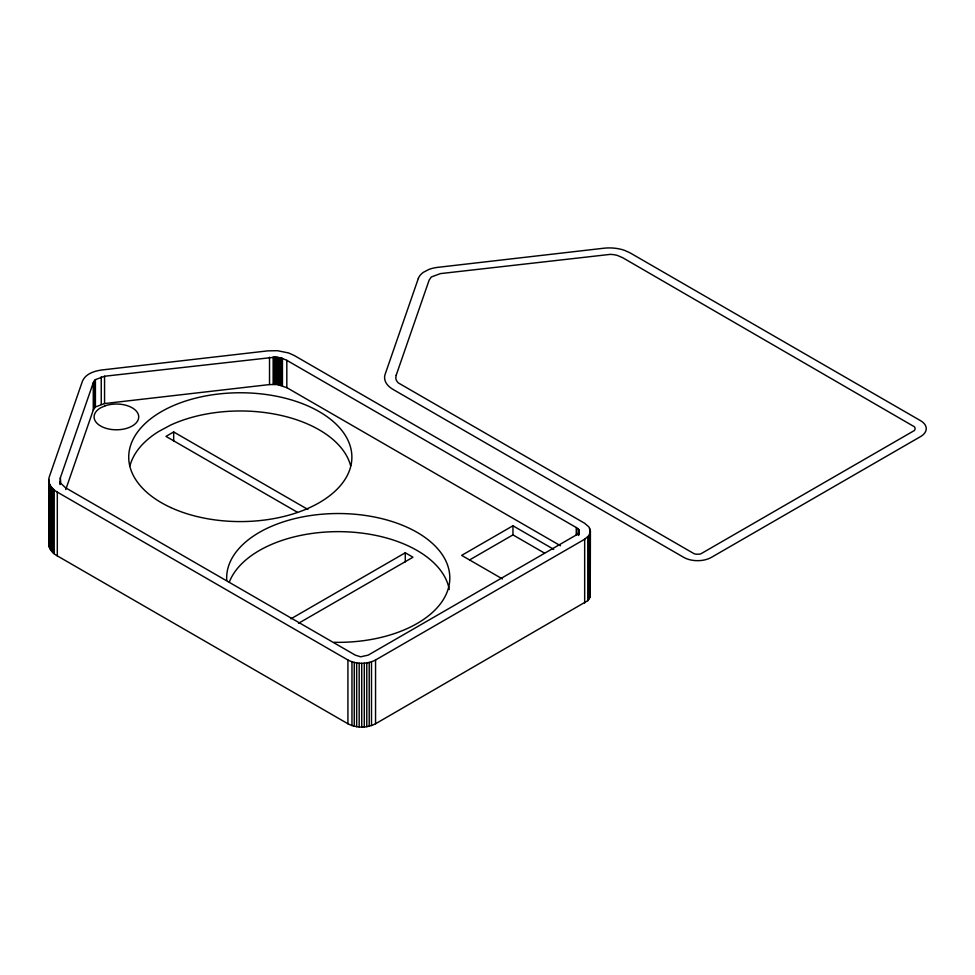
<?xml version="1.0" encoding="UTF-8"?>
<svg xmlns="http://www.w3.org/2000/svg" width="975" height="975" viewBox="0 0 975 975"><rect width="100%" height="100%" fill="white"/><g stroke="black" fill="none" stroke-linecap="round" stroke-linejoin="round"><path stroke-width="1.46" d="M590.399 531.265L588.912 535.58L584.671 539.236L375.546 660.002C367.075 664.426 356.387 664.426 347.917 660.002L57.306 492.107C51.98 489.279 47.019 483.186 49.298 476.848L82.448 381.176C85.605 373.705 94.429 371 101.839 369.976L267.784 350.866L277.327 350.683L288.576 352.95L294.231 355.485L584.671 523.283L588.912 526.951L590.399 531.265L590.228 596.505L587.779 600.673L375.546 723.767C367.075 728.191 356.387 728.191 347.917 723.767L57.306 555.884C51.98 553.057 47.019 546.951 49.298 540.613M590.228 596.505L590.228 593.556M60.328 477.847L60.682 483.186L65.52 487.744L355.29 655.139L360.64 656.809L368.172 655.139L576.262 534.982C580.028 533.812 580.028 528.706 576.262 527.536L286.821 360.323L281.531 358.069L275.876 357.082L104.557 376.24L95.416 379.628L93.271 382.748L60.328 477.847L60.328 483.917M65.739 489.56L93.271 410.073L95.416 406.953L104.557 403.565L269.527 384.564L277.339 384.552L286.821 387.66L560.479 545.744M307.868 509.45L173.672 431.949L165.982 436.386L297.473 512.302M290.903 618.832L405.283 552.776L412.973 557.225L298.496 623.305M553.715 549.315L512.947 525.781L461.663 555.384L502.43 578.918M469.56 559.942L512.947 534.885L544.513 553.105M589.729 528.34L589.729 531.375M589.729 534.178L589.729 597.955M588.912 535.58L588.912 599.345M587.779 536.896L587.779 600.673M584.671 539.236L584.671 603.013M579.138 530.632L579.211 534.3M578.931 530.01L578.931 534.568M578.577 529.413L578.577 535.494M578.26 529.035L578.26 535.117M576.262 527.536L576.262 535.129M512.947 525.781L512.947 534.885M405.283 552.776L405.283 561.893M375.546 660.002L375.546 723.767M371.499 661.793L371.499 725.558M369.208 662.439L369.208 726.217M366.783 662.915L366.783 726.68M364.284 663.207L364.284 726.972M361.725 663.305L361.725 727.07M359.178 663.207L359.178 726.972M356.667 662.915L356.667 726.68M354.254 662.439L354.254 726.217M351.963 661.793L351.963 725.558M347.917 660.002L347.917 723.767M286.821 360.323L286.821 387.66M282.433 358.349L282.433 385.673M281.531 358.069L281.531 385.393M280.178 357.715L280.178 385.052M278.777 357.435L278.777 384.772M277.339 357.228L277.339 384.552M275.876 357.082L275.876 384.406M274.402 356.996L274.402 384.333M273.146 356.996L273.146 384.333M269.527 357.24L269.527 384.564M173.672 431.949L173.672 441.066M104.557 376.24L104.557 403.565M101.242 376.813L101.242 404.15M95.416 379.628L95.416 406.953M94.733 380.287L94.733 407.611M94.282 380.835L94.282 408.159M93.271 382.748L93.271 410.073M60.048 481.516L60.048 484.551M57.306 492.107L57.306 555.884M54.21 489.998L54.21 553.776M52.894 488.841L52.894 552.618M51.748 487.634L51.748 551.399M50.773 486.367L50.773 550.132M49.993 485.05L49.993 548.827M49.384 483.722L49.384 547.487M48.982 482.357L48.982 546.122M48.75 479.59L48.762 544.745M226.736 580.357A111.577 64.411 0 0 1 336.838 513.533A111.577 64.411 0 0 1 449.804 578.736A111.577 64.411 0 0 1 334.072 642.306M129.98 465.794A111.577 64.411 0 0 1 158.511 431.584L170.735 425.027A111.577 64.411 0 0 1 350.634 465.782M229.332 582.063A111.577 64.411 0 0 1 344.784 531.753A111.577 64.411 0 0 1 449.231 589.522M396.191 375.229L395.777 378.044A18.111 10.457 0 0 0 398.324 382.907L694.383 553.861A8.361 4.826 0 0 0 700.781 553.861L914.428 430.487A8.361 4.826 0 0 0 914.428 426.794L622.684 257.705L617.382 255.438A18.111 10.457 0 0 0 610.253 254.377L440.408 273.609L431.279 276.998L429.134 280.13L396.191 375.229M418.299 278.558L385.162 374.217A29.287 16.904 0 0 0 393.157 389.488L683.767 557.371A19.537 11.286 0 0 0 711.397 557.371L920.522 436.617A19.537 11.286 0 0 0 920.522 420.664L630.082 252.866L624.427 250.319A29.287 16.904 0 0 0 603.647 248.247L437.69 267.357A24.716 14.272 0 0 0 428.793 269.49L423.43 272.293A24.716 14.272 0 0 0 418.299 278.558M104.898 405.88L100.34 407.977A22.315 12.882 0 0 0 109.163 429.097A22.315 12.882 0 0 0 138.596 415.557A22.315 12.882 0 0 0 104.898 405.88M170.747 507.536A111.577 64.411 0 0 0 350.634 466.769A111.577 64.411 0 0 0 199.534 397.215A111.577 64.411 0 0 0 170.747 507.536"/></g></svg>
